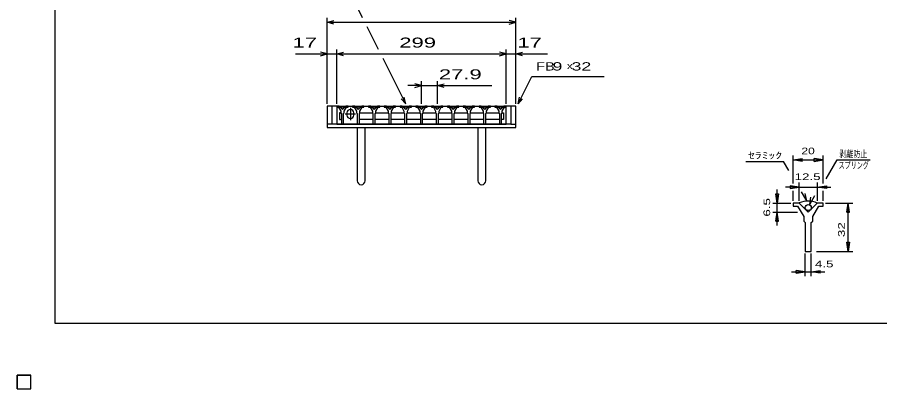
# Model space of a CAD drawing. Units: millimetres, scale not verified. Extents: x -1456 to 1379, y -1028 to 847.
# Drawn here: x -1456 to 67, y -1028 to -372 of the extents above; entities that cross this region are included whole.
import ezdxf
from ezdxf.enums import TextEntityAlignment as Align

# ---------------------------------------------------------------- set-up
doc = ezdxf.new("R2010")
doc.units = ezdxf.units.MM
doc.header["$LTSCALE"] = 8
for name, color, linetype, lineweight in [('0_2', 150, 'Continuous', 25), ('16', 3, 'Continuous', 25), ('19', 6, 'Continuous', 25), ('22', 2, 'Continuous', 25), ('32', 4, 'Continuous', 25)]:
    doc.layers.add(name, color=color, linetype=linetype, lineweight=lineweight)
doc.styles.add('ベクトル', font='')
doc.styles.get('ベクトル').set_extended_font_data('ベクトル')

msp = doc.modelspace()

# ---------------------------------------------------------------- linework, layer by layer
at = {"layer": '0_2'}
for p, q in [((-1388.8, -912.8), (-1388.8, 847.2)), ((1379.2, -912.8), (-1388.8, -912.8))]:
    msp.add_line(p, q, dxfattribs=at)
at = {"layer": '16'}
for p, q in [((-891.9, -528.7), (-891.9, -530.7)), ((-887.9, -528.7), (-891.9, -528.7)), ((-891.9, -528.7), (-592.9, -528.7)), ((-891.9, -528.7), (-891.9, -560.7)), ((-891.9, -530.7), (-888.9, -530.7)), ((-888.9, -530.7), (-884.9, -537.7)), ((-881.9, -534.7), (-887.9, -528.7)), ((-875.9, -528.7), (-881.9, -534.7)), ((-878.9, -537.7), (-874.9, -530.7)), ((-871.9, -528.7), (-875.9, -528.7)), ((-874.9, -530.7), (-871.9, -530.7)), ((-871.9, -530.7), (-871.9, -528.7)), ((-867.95, -531.7), (-867.95, -553.7)), ((-864, -528.7), (-864, -530.7)), ((-860, -528.7), (-864, -528.7)), ((-864, -530.7), (-861, -530.7)), ((-861, -530.7), (-857, -537.7)), ((-854, -534.7), (-860, -528.7)), ((-848, -528.7), (-854, -534.7)), ((-851, -537.7), (-847, -530.7)), ((-844, -528.7), (-848, -528.7)), ((-847, -530.7), (-844, -530.7)), ((-844, -530.7), (-844, -528.7)), ((-836.1, -528.7), (-836.1, -530.7)), ((-832.1, -528.7), (-836.1, -528.7)), ((-836.1, -530.7), (-833.1, -530.7)), ((-833.1, -530.7), (-829.1, -537.7)), ((-826.1, -534.7), (-832.1, -528.7)), ((-820.1, -528.7), (-826.1, -534.7)), ((-823.1, -537.7), (-819.1, -530.7)), ((-816.1, -528.7), (-820.1, -528.7)), ((-819.1, -530.7), (-816.1, -530.7)), ((-816.1, -530.7), (-816.1, -528.7)), ((-808.2, -528.7), (-808.2, -530.7)), ((-804.2, -528.7), (-808.2, -528.7)), ((-808.2, -530.7), (-805.2, -530.7)), ((-805.2, -530.7), (-801.2, -537.7)), ((-798.2, -534.7), (-804.2, -528.7)), ((-792.2, -528.7), (-798.2, -534.7)), ((-795.2, -537.7), (-791.2, -530.7)), ((-788.2, -528.7), (-792.2, -528.7)), ((-791.2, -530.7), (-788.2, -530.7)), ((-788.2, -530.7), (-788.2, -528.7)), ((-780.3, -528.7), (-780.3, -530.7)), ((-776.3, -528.7), (-780.3, -528.7)), ((-780.3, -530.7), (-777.3, -530.7)), ((-777.3, -530.7), (-773.3, -537.7)), ((-770.3, -534.7), (-776.3, -528.7)), ((-764.3, -528.7), (-770.3, -534.7)), ((-767.3, -537.7), (-763.3, -530.7)), ((-760.3, -528.7), (-764.3, -528.7)), ((-763.3, -530.7), (-760.3, -530.7)), ((-760.3, -530.7), (-760.3, -528.7)), ((-752.4, -528.7), (-752.4, -530.7)), ((-748.4, -528.7), (-752.4, -528.7)), ((-752.4, -530.7), (-749.4, -530.7)), ((-749.4, -530.7), (-745.4, -537.7)), ((-742.4, -534.7), (-748.4, -528.7)), ((-736.4, -528.7), (-742.4, -534.7)), ((-739.4, -537.7), (-735.4, -530.7)), ((-732.4, -528.7), (-736.4, -528.7)), ((-735.4, -530.7), (-732.4, -530.7)), ((-732.4, -530.7), (-732.4, -528.7)), ((-724.5, -528.7), (-724.5, -530.7)), ((-720.5, -528.7), (-724.5, -528.7)), ((-724.5, -530.7), (-721.5, -530.7)), ((-721.5, -530.7), (-717.5, -537.7)), ((-714.5, -534.7), (-720.5, -528.7)), ((-708.5, -528.7), (-714.5, -534.7)), ((-711.5, -537.7), (-707.5, -530.7)), ((-704.5, -528.7), (-708.5, -528.7)), ((-707.5, -530.7), (-704.5, -530.7)), ((-704.5, -530.7), (-704.5, -528.7)), ((-696.6, -528.7), (-696.6, -530.7)), ((-692.6, -528.7), (-696.6, -528.7)), ((-696.6, -530.7), (-693.6, -530.7)), ((-693.6, -530.7), (-689.6, -537.7)), ((-686.6, -534.7), (-692.6, -528.7)), ((-680.6, -528.7), (-686.6, -534.7)), ((-683.6, -537.7), (-679.6, -530.7)), ((-676.6, -528.7), (-680.6, -528.7)), ((-679.6, -530.7), (-676.6, -530.7)), ((-676.6, -530.7), (-676.6, -528.7)), ((-668.7, -528.7), (-668.7, -530.7)), ((-664.7, -528.7), (-668.7, -528.7)), ((-668.7, -530.7), (-665.7, -530.7)), ((-665.7, -530.7), (-661.7, -537.7)), ((-658.7, -534.7), (-664.7, -528.7)), ((-652.7, -528.7), (-658.7, -534.7)), ((-655.7, -537.7), (-651.7, -530.7)), ((-648.7, -528.7), (-652.7, -528.7)), ((-651.7, -530.7), (-648.7, -530.7)), ((-648.7, -530.7), (-648.7, -528.7)), ((-640.8, -528.7), (-640.8, -530.7)), ((-636.8, -528.7), (-640.8, -528.7)), ((-640.8, -530.7), (-637.8, -530.7)), ((-637.8, -530.7), (-633.8, -537.7)), ((-630.8, -534.7), (-636.8, -528.7)), ((-624.8, -528.7), (-630.8, -534.7)), ((-627.8, -537.7), (-623.8, -530.7)), ((-620.8, -528.7), (-624.8, -528.7)), ((-623.8, -530.7), (-620.8, -530.7)), ((-620.8, -530.7), (-620.8, -528.7)), ((-612.9, -528.7), (-612.9, -530.7)), ((-608.9, -528.7), (-612.9, -528.7)), ((-612.9, -530.7), (-609.9, -530.7)), ((-609.9, -530.7), (-605.9, -537.7)), ((-602.9, -534.7), (-608.9, -528.7)), ((-596.9, -528.7), (-602.9, -534.7)), ((-599.9, -537.7), (-595.9, -530.7)), ((-592.9, -528.7), (-596.9, -528.7)), ((-595.9, -530.7), (-592.9, -530.7)), ((-592.9, -530.7), (-592.9, -528.7)), ((-592.9, -560.7), (-592.9, -528.7)), ((-885.15, -540.7), (-887.15, -540.7)), ((-887.15, -540.7), (-887.15, -552.7)), ((-884.15, -541.7), (-885.15, -540.7)), ((-884.9, -537.7), (-884.9, -540.7)), ((-884.9, -540.7), (-883.9, -541.7)), ((-883.9, -541.7), (-883.9, -560.7)), ((-879.9, -541.7), (-878.9, -540.7)), ((-879.9, -560.7), (-879.9, -541.7)), ((-878.9, -540.7), (-878.9, -537.7)), ((-876.95, -542.7), (-858.95, -542.7)), ((-873.95, -540.7), (-873.95, -544.7)), ((-861.95, -544.7), (-861.95, -540.7)), ((-857, -537.7), (-857, -540.7)), ((-857, -540.7), (-856, -541.7)), ((-856, -541.7), (-856, -560.7)), ((-852, -541.7), (-851, -540.7)), ((-852, -560.7), (-852, -541.7)), ((-851.75, -541.7), (-850.75, -540.7)), ((-851, -540.7), (-851, -537.7)), ((-850.75, -540.7), (-829.35, -540.7)), ((-829.35, -540.7), (-828.35, -541.7)), ((-829.1, -537.7), (-829.1, -540.7)), ((-829.1, -540.7), (-828.1, -541.7)), ((-828.1, -541.7), (-828.1, -560.7)), ((-824.1, -541.7), (-823.1, -540.7)), ((-824.1, -560.7), (-824.1, -541.7)), ((-823.85, -541.7), (-822.85, -540.7)), ((-823.1, -540.7), (-823.1, -537.7)), ((-822.85, -540.7), (-801.45, -540.7)), ((-801.45, -540.7), (-800.45, -541.7)), ((-801.2, -537.7), (-801.2, -540.7)), ((-801.2, -540.7), (-800.2, -541.7)), ((-800.2, -541.7), (-800.2, -560.7)), ((-796.2, -541.7), (-795.2, -540.7)), ((-796.2, -560.7), (-796.2, -541.7)), ((-795.95, -541.7), (-794.95, -540.7)), ((-795.2, -540.7), (-795.2, -537.7)), ((-794.95, -540.7), (-773.55, -540.7)), ((-773.55, -540.7), (-772.55, -541.7)), ((-773.3, -537.7), (-773.3, -540.7)), ((-773.3, -540.7), (-772.3, -541.7)), ((-772.3, -541.7), (-772.3, -560.7)), ((-768.3, -541.7), (-767.3, -540.7)), ((-768.3, -560.7), (-768.3, -541.7)), ((-768.05, -541.7), (-767.05, -540.7)), ((-767.3, -540.7), (-767.3, -537.7)), ((-767.05, -540.7), (-745.65, -540.7)), ((-745.65, -540.7), (-744.65, -541.7)), ((-745.4, -537.7), (-745.4, -540.7)), ((-745.4, -540.7), (-744.4, -541.7)), ((-744.4, -541.7), (-744.4, -560.7)), ((-740.4, -541.7), (-739.4, -540.7)), ((-740.4, -560.7), (-740.4, -541.7)), ((-740.15, -541.7), (-739.15, -540.7)), ((-739.4, -540.7), (-739.4, -537.7)), ((-739.15, -540.7), (-717.75, -540.7)), ((-717.75, -540.7), (-716.75, -541.7)), ((-717.5, -537.7), (-717.5, -540.7)), ((-717.5, -540.7), (-716.5, -541.7)), ((-716.5, -541.7), (-716.5, -560.7)), ((-712.5, -541.7), (-711.5, -540.7)), ((-712.5, -560.7), (-712.5, -541.7)), ((-712.25, -541.7), (-711.25, -540.7)), ((-711.5, -540.7), (-711.5, -537.7)), ((-711.25, -540.7), (-689.85, -540.7)), ((-689.85, -540.7), (-688.85, -541.7)), ((-689.6, -537.7), (-689.6, -540.7)), ((-689.6, -540.7), (-688.6, -541.7)), ((-688.6, -541.7), (-688.6, -560.7)), ((-684.6, -541.7), (-683.6, -540.7)), ((-684.6, -560.7), (-684.6, -541.7)), ((-684.35, -541.7), (-683.35, -540.7)), ((-683.6, -540.7), (-683.6, -537.7)), ((-683.35, -540.7), (-661.95, -540.7)), ((-661.95, -540.7), (-660.95, -541.7)), ((-661.7, -537.7), (-661.7, -540.7)), ((-661.7, -540.7), (-660.7, -541.7)), ((-660.7, -541.7), (-660.7, -560.7)), ((-656.7, -541.7), (-655.7, -540.7)), ((-656.7, -560.7), (-656.7, -541.7)), ((-656.45, -541.7), (-655.45, -540.7)), ((-655.7, -540.7), (-655.7, -537.7)), ((-655.45, -540.7), (-634.05, -540.7)), ((-634.05, -540.7), (-633.05, -541.7)), ((-633.8, -537.7), (-633.8, -540.7)), ((-633.8, -540.7), (-632.8, -541.7)), ((-632.8, -541.7), (-632.8, -560.7)), ((-628.8, -541.7), (-627.8, -540.7)), ((-628.8, -560.7), (-628.8, -541.7)), ((-628.55, -541.7), (-627.55, -540.7)), ((-627.8, -540.7), (-627.8, -537.7)), ((-627.55, -540.7), (-606.15, -540.7)), ((-606.15, -540.7), (-605.15, -541.7)), ((-605.9, -537.7), (-605.9, -540.7)), ((-605.9, -540.7), (-604.9, -541.7)), ((-604.9, -541.7), (-604.9, -560.7)), ((-600.9, -541.7), (-599.9, -540.7)), ((-600.9, -560.7), (-600.9, -541.7)), ((-600.65, -541.7), (-599.65, -540.7)), ((-599.9, -540.7), (-599.9, -537.7)), ((-599.65, -540.7), (-597.65, -540.7)), ((-597.65, -540.7), (-597.65, -552.7)), ((-891.9, -560.7), (-592.9, -560.7)), ((-887.15, -552.7), (-885.15, -552.7)), ((-885.15, -552.7), (-884.15, -551.7)), ((-883.9, -560.7), (-879.9, -560.7)), ((-856, -560.7), (-852, -560.7)), ((-850.75, -552.7), (-851.75, -551.7)), ((-829.35, -552.7), (-850.75, -552.7)), ((-828.35, -551.7), (-829.35, -552.7)), ((-828.1, -560.7), (-824.1, -560.7)), ((-822.85, -552.7), (-823.85, -551.7)), ((-801.45, -552.7), (-822.85, -552.7)), ((-800.45, -551.7), (-801.45, -552.7)), ((-800.2, -560.7), (-796.2, -560.7)), ((-794.95, -552.7), (-795.95, -551.7)), ((-773.55, -552.7), (-794.95, -552.7)), ((-772.55, -551.7), (-773.55, -552.7)), ((-772.3, -560.7), (-768.3, -560.7)), ((-767.05, -552.7), (-768.05, -551.7)), ((-745.65, -552.7), (-767.05, -552.7)), ((-744.65, -551.7), (-745.65, -552.7)), ((-744.4, -560.7), (-740.4, -560.7)), ((-739.15, -552.7), (-740.15, -551.7)), ((-717.75, -552.7), (-739.15, -552.7)), ((-716.75, -551.7), (-717.75, -552.7)), ((-716.5, -560.7), (-712.5, -560.7)), ((-711.25, -552.7), (-712.25, -551.7)), ((-689.85, -552.7), (-711.25, -552.7)), ((-688.85, -551.7), (-689.85, -552.7)), ((-688.6, -560.7), (-684.6, -560.7)), ((-683.35, -552.7), (-684.35, -551.7)), ((-661.95, -552.7), (-683.35, -552.7)), ((-660.95, -551.7), (-661.95, -552.7)), ((-660.7, -560.7), (-656.7, -560.7)), ((-655.45, -552.7), (-656.45, -551.7)), ((-634.05, -552.7), (-655.45, -552.7)), ((-633.05, -551.7), (-634.05, -552.7)), ((-632.8, -560.7), (-628.8, -560.7)), ((-627.55, -552.7), (-628.55, -551.7)), ((-606.15, -552.7), (-627.55, -552.7)), ((-605.15, -551.7), (-606.15, -552.7)), ((-604.9, -560.7), (-600.9, -560.7)), ((-599.65, -552.7), (-600.65, -551.7)), ((-597.65, -552.7), (-599.65, -552.7)), ((-1456, -1004), (-1432, -1004)), ((-1456, -1028), (-1456, -1004)), ((-1456, -1004), (-1432, -1004)), ((-1456, -1028), (-1456, -1004)), ((-1456, -1004), (-1432, -1004)), ((-1456, -1028), (-1456, -1004)), ((-1456, -1004), (-1432, -1004)), ((-1456, -1028), (-1456, -1004)), ((-1456, -1004), (-1432, -1004)), ((-1456, -1028), (-1456, -1004)), ((-1432, -1028), (-1432, -1004)), ((-1432, -1028), (-1432, -1004)), ((-1432, -1028), (-1432, -1004)), ((-1432, -1028), (-1432, -1004)), ((-1432, -1028), (-1432, -1004)), ((-1456, -1028), (-1432, -1028)), ((-1456, -1028), (-1432, -1028)), ((-1456, -1028), (-1432, -1028)), ((-1456, -1028), (-1432, -1028)), ((-1456, -1028), (-1432, -1028))]:
    msp.add_line(p, q, dxfattribs=at)
for centre in [(-881.9, -532.2), (-854, -532.2), (-826.1, -532.2), (-798.2, -532.2), (-770.3, -532.2), (-742.4, -532.2), (-714.5, -532.2), (-686.6, -532.2), (-658.7, -532.2), (-630.8, -532.2), (-602.9, -532.2)]:
    msp.add_circle(centre, 1.8, dxfattribs=at)
for centre, start, end in [((-867.95, -540.7), 0, 180), ((-867.95, -544.7), 180, 0)]:
    msp.add_arc(centre, 6, start, end, dxfattribs=at)
at = {"layer": '19'}
for p, q in [((-891.9, -528.7), (-908.9, -528.7)), ((-908.9, -528.7), (-908.9, -566.7)), ((-899.9, -560.7), (-899.9, -528.7)), ((-575.9, -528.7), (-592.9, -528.7)), ((-584.9, -528.7), (-584.9, -560.7)), ((-575.9, -566.7), (-575.9, -528.7)), ((-899.9, -560.7), (-908.9, -560.7)), ((-584.9, -560.7), (-899.9, -560.7)), ((-584.9, -560.7), (-575.9, -560.7)), ((-908.9, -566.7), (-575.9, -566.7)), ((-855.9, -566.7), (-855.9, -660.7)), ((-841.9, -660.7), (-841.9, -566.7)), ((-642.9, -566.7), (-642.9, -660.7)), ((-628.9, -660.7), (-628.9, -566.7))]:
    msp.add_line(p, q, dxfattribs=at)
for centre in [(-848.9, -660.7), (-635.9, -660.7)]:
    msp.add_arc(centre, 7, 180, 0, dxfattribs=at)
at = {"layer": '22', "color": 4}
for p, q in [((-846.3, -372.7), (-866.3, -332.7)), ((-908.9, -524.7), (-908.9, -372.7)), ((-908.9, -380.7), (-896.9, -377.5)), ((-575.9, -380.7), (-587.9, -377.5)), ((-575.9, -524.7), (-575.9, -372.7)), ((-896.9, -383.9), (-908.9, -380.7)), ((-908.9, -380.7), (-575.9, -380.7)), ((-818.3, -428.7), (-838.3, -388.7)), ((-587.9, -383.9), (-575.9, -380.7)), ((-964.9, -436.7), (-908.9, -436.7)), ((-908.9, -436.7), (-920.9, -433.5)), ((-920.9, -439.9), (-908.9, -436.7)), ((-908.9, -524.7), (-908.9, -428.7)), ((-908.9, -436.7), (-891.9, -436.7)), ((-891.9, -524.7), (-891.9, -428.7)), ((-891.9, -436.7), (-879.9, -433.5)), ((-879.9, -439.9), (-891.9, -436.7)), ((-891.9, -436.7), (-592.9, -436.7)), ((-592.9, -436.7), (-604.9, -433.5)), ((-604.9, -439.9), (-592.9, -436.7)), ((-592.9, -524.7), (-592.9, -428.7)), ((-592.9, -436.7), (-575.9, -436.7)), ((-575.9, -524.7), (-575.9, -428.7)), ((-575.9, -436.7), (-563.9, -433.5)), ((-563.9, -439.9), (-575.9, -436.7)), ((-575.9, -436.7), (-519.9, -436.7)), ((-770.3, -524.7), (-810.3, -444.7)), ((-742.4, -524.7), (-742.4, -484.7)), ((-714.5, -484.7), (-714.5, -524.7)), ((-571.9, -524.7), (-547.9, -476.7)), ((-547.9, -476.7), (-419.9, -476.7)), ((-742.4, -492.7), (-766.4, -492.7)), ((-742.4, -492.7), (-754.4, -489.5)), ((-754.4, -495.9), (-742.4, -492.7)), ((-742.4, -492.7), (-714.5, -492.7)), ((-714.5, -492.7), (-702.5, -489.5)), ((-702.5, -495.9), (-714.5, -492.7)), ((-714.5, -492.7), (-618.5, -492.7)), ((-770.3, -524.7), (-778.3, -515.9)), ((-770.3, -524.7), (-772.7, -513.02)), ((-571.9, -524.7), (-569.5, -513.02)), ((-571.9, -524.7), (-563.9, -515.9)), ((-1432, -1004), (-1456, -1004)), ((-1456, -1004), (-1456, -1028)), ((-1432, -1004), (-1456, -1004)), ((-1456, -1004), (-1456, -1028)), ((-1432, -1004), (-1456, -1004)), ((-1456, -1004), (-1456, -1028)), ((-1432, -1028), (-1432, -1004)), ((-1432, -1028), (-1432, -1004)), ((-1432, -1028), (-1432, -1004)), ((-1456, -1028), (-1432, -1028)), ((-1456, -1028), (-1432, -1028)), ((-1456, -1028), (-1432, -1028))]:
    msp.add_line(p, q, dxfattribs=at)
at = {"layer": '22'}
for p, q in [((-1432, -1004), (-1456, -1004)), ((-1456, -1004), (-1456, -1028)), ((-1432, -1004), (-1456, -1004)), ((-1456, -1004), (-1456, -1028)), ((-1432, -1004), (-1456, -1004)), ((-1456, -1004), (-1456, -1028)), ((-1432, -1028), (-1432, -1004)), ((-1432, -1028), (-1432, -1004)), ((-1432, -1028), (-1432, -1004)), ((-1456, -1028), (-1432, -1028)), ((-1456, -1028), (-1432, -1028)), ((-1456, -1028), (-1432, -1028))]:
    msp.add_line(p, q, dxfattribs=at)
at = {"layer": '32'}
for p, q in [((-86.4, -665.6), (-86.4, -616)), ((-86.4, -624), (-70.4, -621.6)), ((-70.4, -626.4), (-86.4, -624)), ((-86.4, -624), (-33.067, -624)), ((-70.4, -626.4), (-70.4, -621.6)), ((-33.067, -624), (-49.067, -621.6)), ((-49.067, -626.4), (-49.067, -621.6)), ((-49.067, -626.4), (-33.067, -624)), ((-33.067, -665.6), (-33.067, -616)), ((-28.264, -657.333), (-8.797, -623.733)), ((-8.797, -623.733), (49.869, -623.733)), ((-169.867, -626.4), (-103.2, -626.4)), ((-93.867, -642.4), (-103.2, -626.4)), ((-75.733, -672), (-91.733, -669.6)), ((-91.733, -669.6), (-91.733, -674.4)), ((-75.733, -696), (-75.733, -664)), ((-43.733, -664), (-43.733, -696)), ((-43.733, -672), (-27.733, -669.6)), ((-27.733, -669.6), (-27.733, -674.4)), ((-114.4, -700), (-116.8, -684)), ((-116.8, -684), (-112, -684)), ((-114.4, -700), (-114.4, -676)), ((-112, -684), (-114.4, -700)), ((-75.733, -672), (-99.733, -672)), ((-91.733, -674.4), (-75.733, -672)), ((-86.4, -696), (-86.4, -678.4)), ((-75.733, -672), (-43.733, -672)), ((-62.4, -696), (-71.733, -680)), ((-62.4, -696), (-65.333, -683.467)), ((-27.733, -674.4), (-43.733, -672)), ((-43.733, -672), (-19.733, -672)), ((-33.067, -696), (-33.067, -678.4)), ((-122.4, -700), (-90.4, -700)), ((-114.4, -716), (-114.4, -700)), ((-86.4, -700), (-86.4, -705.333)), ((-75.733, -700), (-86.4, -700)), ((-59.733, -716), (-75.733, -700)), ((-43.733, -700), (-59.733, -716)), ((-57.064, -702.666), (-47.997, -686.666)), ((-57.064, -702.666), (-55.197, -689.866)), ((-33.067, -700), (-43.733, -700)), ((-33.067, -705.333), (-33.067, -700)), ((-29.067, -700), (18.933, -700)), ((8.533, -716), (10.933, -700)), ((13.333, -716), (10.933, -700)), ((10.933, -785.334), (10.933, -700)), ((-86.4, -705.333), (-78.4, -705.333)), ((-78.4, -705.333), (-67.733, -724)), ((-51.733, -724), (-41.067, -705.333)), ((-41.067, -705.333), (-33.067, -705.333)), ((-122.4, -716), (-78.4, -716)), ((-116.8, -732), (-114.4, -716)), ((-112, -732), (-114.4, -716)), ((-114.4, -740), (-114.4, -716)), ((-67.733, -724), (-67.733, -732)), ((-51.733, -732), (-51.733, -724)), ((8.533, -716), (13.333, -716)), ((-116.8, -732), (-112, -732)), ((-67.733, -732), (-65.067, -734.667)), ((-65.067, -734.667), (-65.067, -785.333)), ((-54.4, -734.667), (-51.733, -732)), ((-54.4, -785.333), (-54.4, -734.667)), ((10.933, -785.334), (8.533, -769.334)), ((8.533, -769.334), (13.333, -769.334)), ((13.333, -769.334), (10.933, -785.334)), ((-65.067, -785.333), (-54.4, -785.333)), ((-65.067, -829.334), (-65.067, -789.334)), ((-54.4, -829.334), (-54.4, -789.334)), ((-45.067, -785.334), (18.933, -785.334)), ((-89.067, -821.334), (-65.067, -821.334)), ((-65.067, -821.334), (-81.067, -818.934)), ((-81.067, -823.734), (-81.067, -818.934)), ((-81.067, -823.734), (-65.067, -821.334)), ((-65.067, -821.334), (-54.4, -821.334)), ((-54.4, -821.334), (-38.4, -818.934)), ((-38.4, -823.734), (-54.4, -821.334)), ((-54.4, -821.334), (-30.4, -821.334)), ((-38.4, -823.734), (-38.4, -818.934))]:
    msp.add_line(p, q, dxfattribs=at)
msp.add_circle((-59.733, -708), 5.333, dxfattribs=at)
msp.add_arc((-60.003, -736.542), 40, 66, 113, dxfattribs=at)

# ---------------------------------------------------------------- texts
at = {"layer": '22', "style": 'ベクトル'}
for s, height, width, p in [(' 17 ', 17.6, 1.65, (-980.9, -416.7)), (' 299 ', 17.6, 1.65, (-792.4, -416.7)), (' 17 ', 17.6, 1.65, (-583.9, -416.7)), ('FB', 14.66, 1.3, (-539.9, -458.7)), (' 9 ', 14.66, 1.6, (-519.9, -458.7)), (' 32 ', 14.66, 1.6, (-486.3, -458.7)), (' 27.9 ', 17.6, 1.65, (-722.5, -472.7))]:
    msp.add_text(s, height=height, dxfattribs=dict(at, width=width)).set_placement(p, align=Align.MIDDLE_LEFT)
msp.add_text('×', height=14.66, dxfattribs=at).set_placement((-486.3, -458.7), align=Align.MIDDLE_LEFT)
at = {"layer": '32', "color": 2, "style": 'ベクトル'}
for s, width, p in [('20', 1.35, (-71.733, -608)), ('剥離防止', 0.75, (-4.797, -613.333)), ('ｾﾗﾐｯｸ', 1.5, (-165.867, -616)), ('スプリング', 0.65, (-6.131, -633.333)), ('12.5', 1.5, (-83.733, -653.6)), (' 4.5 ', 1.5, (-54.4, -807.734))]:
    msp.add_text(s, height=11.73, dxfattribs=dict(at, width=width)).set_placement(p, align=Align.MIDDLE_LEFT)
at = {"layer": '32', "color": 2, "style": 'ベクトル', "width": 1.5}
for s, p in [('6.5', (-132.8, -724)), (' 32 ', (-1.067, -766.667))]:
    msp.add_text(s, height=11.73, rotation=90, dxfattribs=at).set_placement(p, align=Align.MIDDLE_LEFT)

doc.saveas('drawing.dxf')
